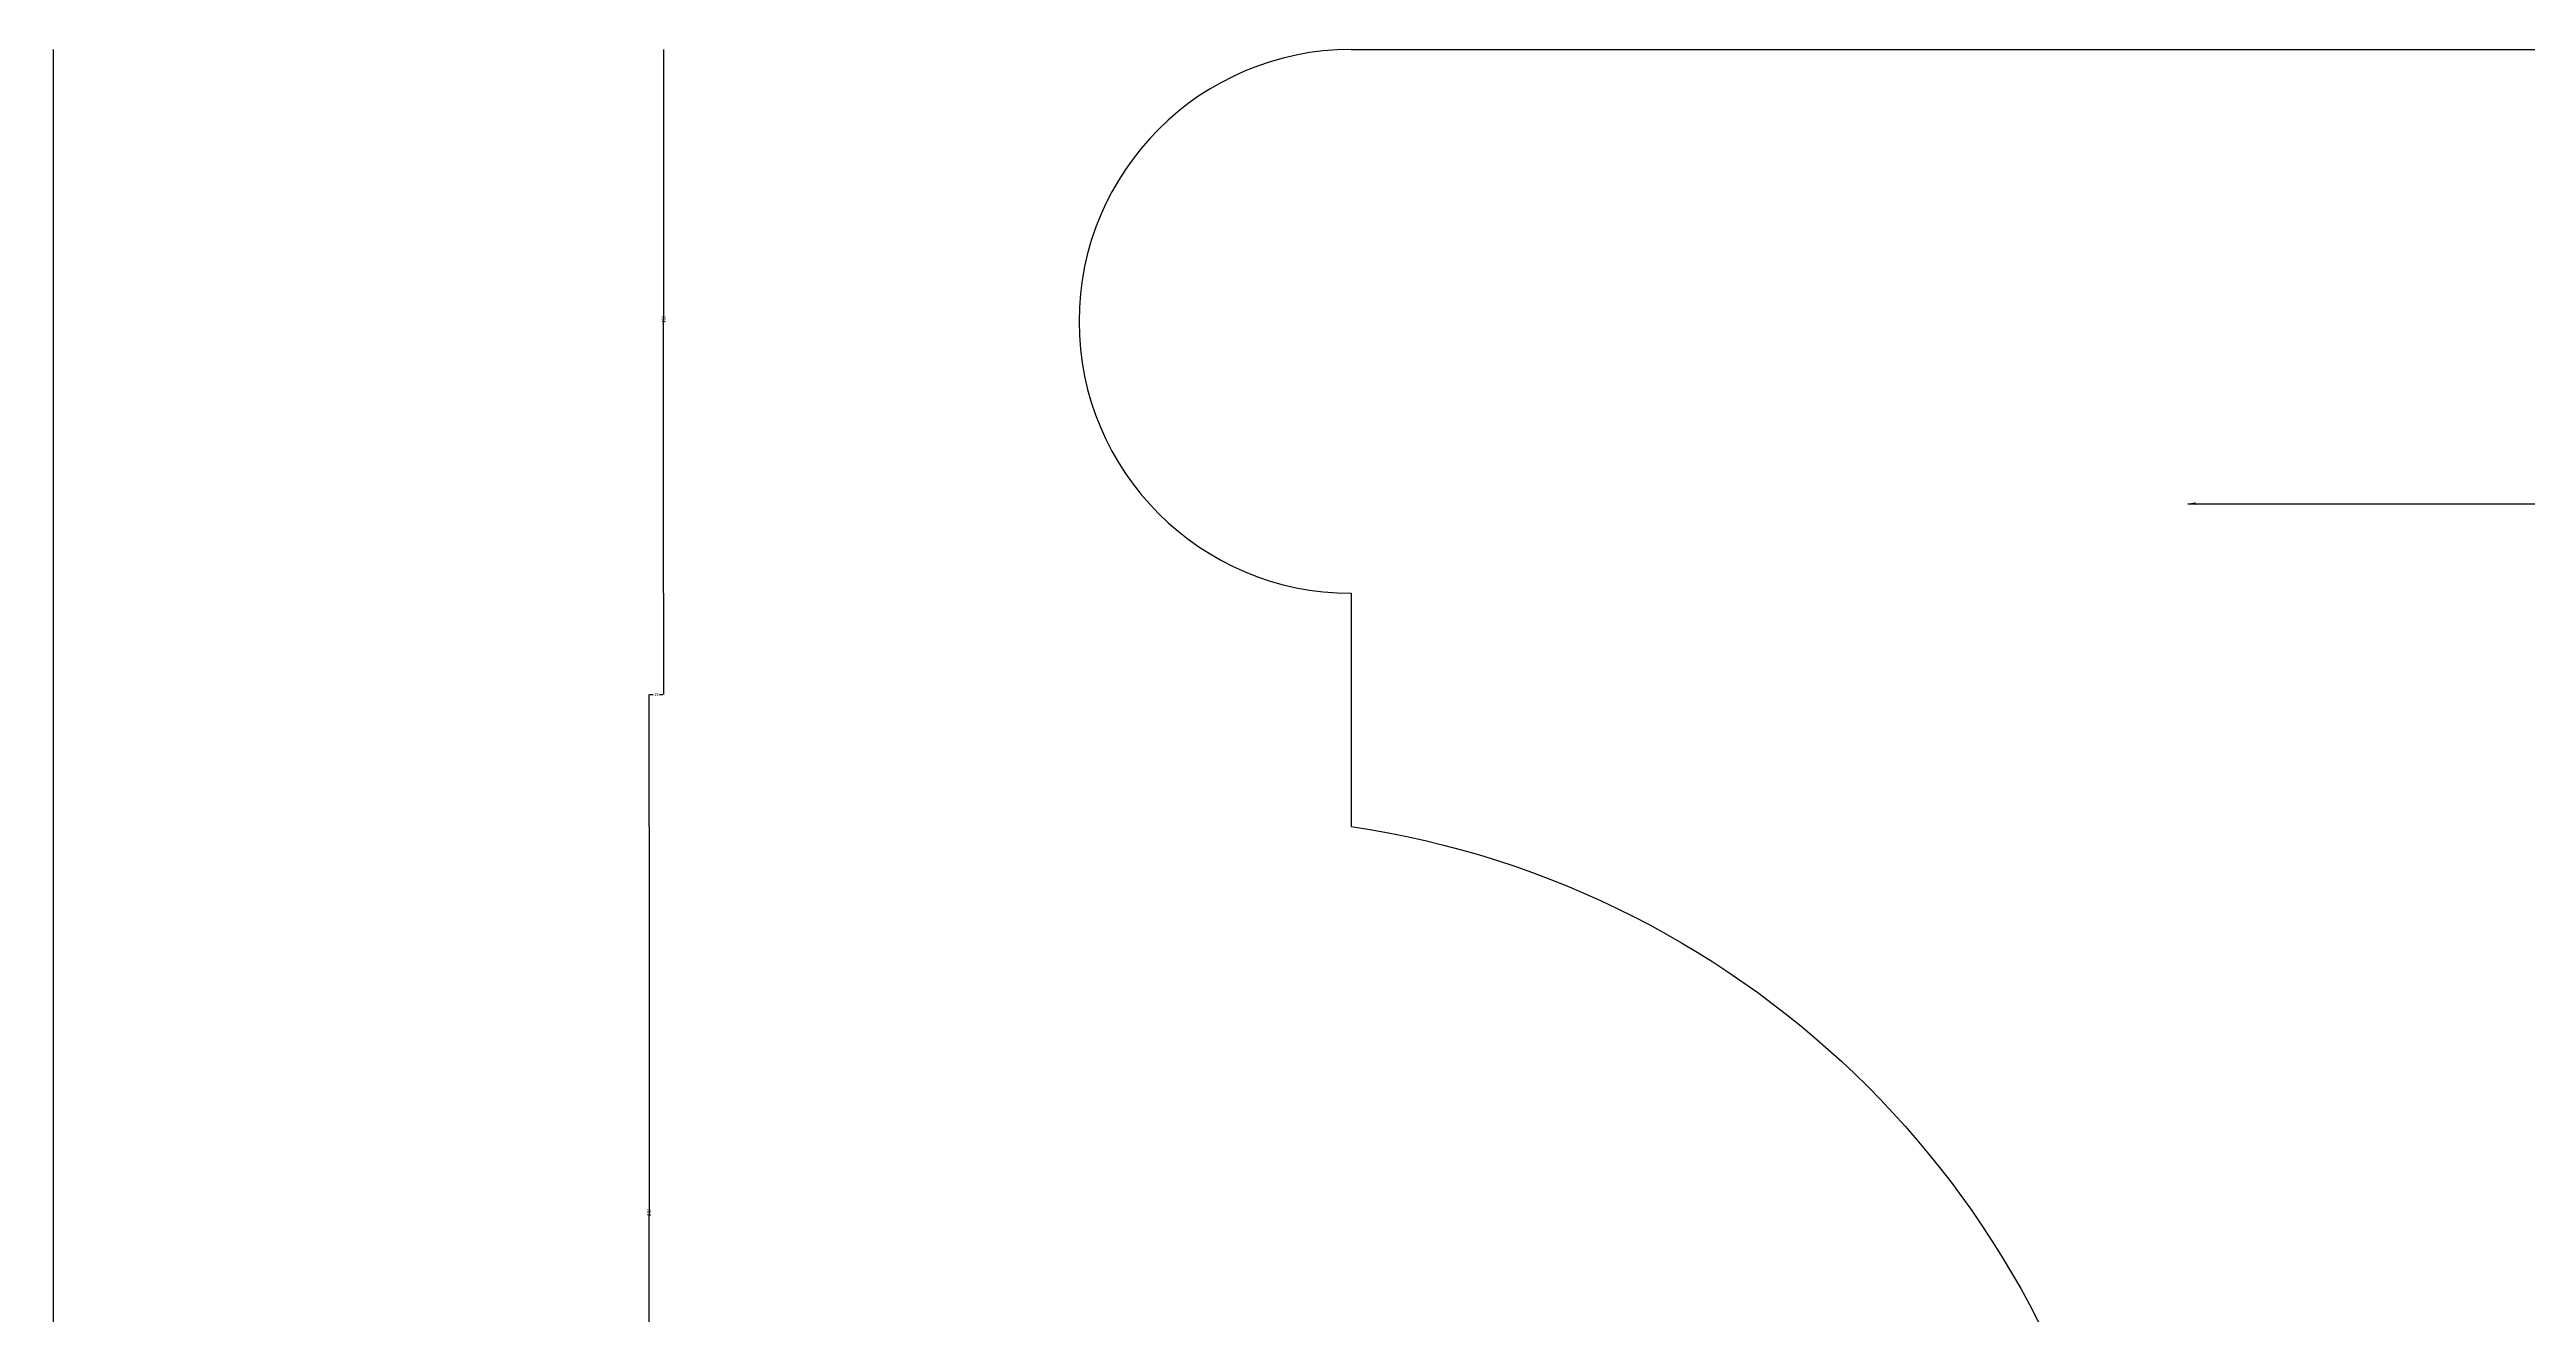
# Model space of a CAD drawing. Header units: metres. Extents: x 190 to 8964, y 310 to 11620.
# Drawn here: x 4915 to 5712, y 5220 to 5627 of the extents above; entities that cross this region are included whole.
import ezdxf

# ---------------------------------------------------------------- set-up
doc = ezdxf.new("R2010")
doc.units = ezdxf.units.M
doc.layers.add('4', color=4, linetype='Continuous')
doc.layers.add('DIM', color=3, linetype='Continuous')
doc.dimstyles.get("Standard").update_dxf_attribs({"dimtxt": 2.5, "dimasz": 2.5, "dimexe": 1.25, "dimexo": 0.625, "dimtad": 1, "dimcen": 2.5, "dimazin": 3, "dimtfac": 1, "dimtmove": 0, "dimatfit": 3})

# ---------------------------------------------------------------- blocks, each defined once
blk = doc.blocks.new('*D32')
for p, q in [((5112.63, 5452.06), (5112.63, 5419.52)), ((5107.95, 5377.06), (5107.95, 5419.52)), ((5108.2, 5419.52), (5109.29, 5419.52)), ((5111.29, 5419.52), (5112.38, 5419.52))]:
    blk.add_line(p, q)
at = {"layer": 'Defpoints'}
for p in [(5112.63, 5452.06), (5107.95, 5419.52), (5107.95, 5377.06)]:
    blk.add_point(p, dxfattribs=at)
at = {"layer": 'DIM', "insert": (5110.29, 5419.52), "char_height": 1, "attachment_point": 5}
blk.add_mtext('15', dxfattribs=at)
blk = doc.blocks.new('*D33')
for p, q in [((5112.63, 5627.06), (5112.63, 5539.56)), ((5112.38, 5539.56), (5112.13, 5539.56)), ((5112.63, 5452.06), (5112.63, 5539.56)), ((5112.63, 5539.56), (5112.63, 5539.56)), ((5112.88, 5539.56), (5113.13, 5539.56))]:
    blk.add_line(p, q)
at = {"layer": 'Defpoints'}
for p in [(5112.63, 5627.06), (5112.63, 5539.56), (5112.63, 5452.06)]:
    blk.add_point(p, dxfattribs=at)
at = {"layer": 'DIM', "insert": (5112.63, 5540.685), "char_height": 1, "attachment_point": 5}
blk.add_mtext('35', dxfattribs=at)
blk = doc.blocks.new('*D38')
for p, q in [((5107.95, 5377.06), (5107.95, 5252.06)), ((5107.7, 5252.06), (5107.45, 5252.06)), ((5107.95, 5127.06), (5107.95, 5252.06)), ((5107.95, 5252.06), (5107.95, 5252.06)), ((5108.2, 5252.06), (5108.45, 5252.06))]:
    blk.add_line(p, q)
at = {"layer": 'Defpoints'}
for p in [(5107.95, 5377.06), (5107.95, 5252.06), (5107.95, 5127.06)]:
    blk.add_point(p, dxfattribs=at)
at = {"layer": 'DIM', "insert": (5107.95, 5253.185), "char_height": 1, "attachment_point": 5}
blk.add_mtext('50', dxfattribs=at)
blk = doc.blocks.new('*D39')
for p, q in [((4916.22, 5627.06), (4916.22, 5077.06)), ((4915.97, 5077.06), (4915.72, 5077.06)), ((4916.22, 4527.06), (4916.22, 5077.06)), ((4916.22, 5077.06), (4916.22, 5077.06)), ((4916.47, 5077.06), (4916.72, 5077.06))]:
    blk.add_line(p, q)
at = {"layer": 'Defpoints'}
for p in [(4916.22, 5627.06), (4916.22, 5077.06), (4916.22, 4527.06)]:
    blk.add_point(p, dxfattribs=at)
at = {"layer": 'DIM', "insert": (4916.22, 5078.185), "char_height": 1, "attachment_point": 5}
blk.add_mtext('220', dxfattribs=at)

msp = doc.modelspace()

# ---------------------------------------------------------------- linework, layer by layer
at = {"layer": '4'}
msp.add_line((5333.81, 5627.06), (6308.81, 5627.06), dxfattribs=at)
msp.add_lwpolyline([(5333.81, 5627.06, 1), (5333.81, 5452.06), (5333.81, 5377.06, -0.33), (5583.81, 5127.06), (5658.81, 5127.06), (5658.81, 4827.06)], format="xyb", dxfattribs=at)

# ---------------------------------------------------------------- dimensions: what is measured, and where the dimension line sits
at = {"layer": 'DIM'}
for base, p1, p2, text, picture, middle in [((4916.22, 5077.06), (4916.22, 4527.06), (4916.22, 5627.06), '220', '*D39', (4916.22, 5078.185)), ((5112.63, 5539.56), (5112.63, 5452.06), (5112.63, 5627.06), '35', '*D33', (5112.63, 5540.685)), ((5107.95, 5419.52), (5107.95, 5377.06), (5112.63, 5452.06), '15', '*D32', (5110.29, 5419.52)), ((5107.95, 5252.06), (5107.95, 5127.06), (5107.95, 5377.06), '50', '*D38', (5107.95, 5253.185))]:
    dim = msp.add_linear_dim(base=base, p1=p1, p2=p2, text=text, dimstyle='Standard', dxfattribs=at)
    dim.commit()
    dim.dimension.update_dxf_attribs({"geometry": picture, "text_midpoint": middle})

# ---------------------------------------------------------------- leaders
msp.add_leader([(5603.06, 5480.91), (8052, 5480.91)], dimstyle='Standard', dxfattribs=at)

doc.saveas('drawing.dxf')
